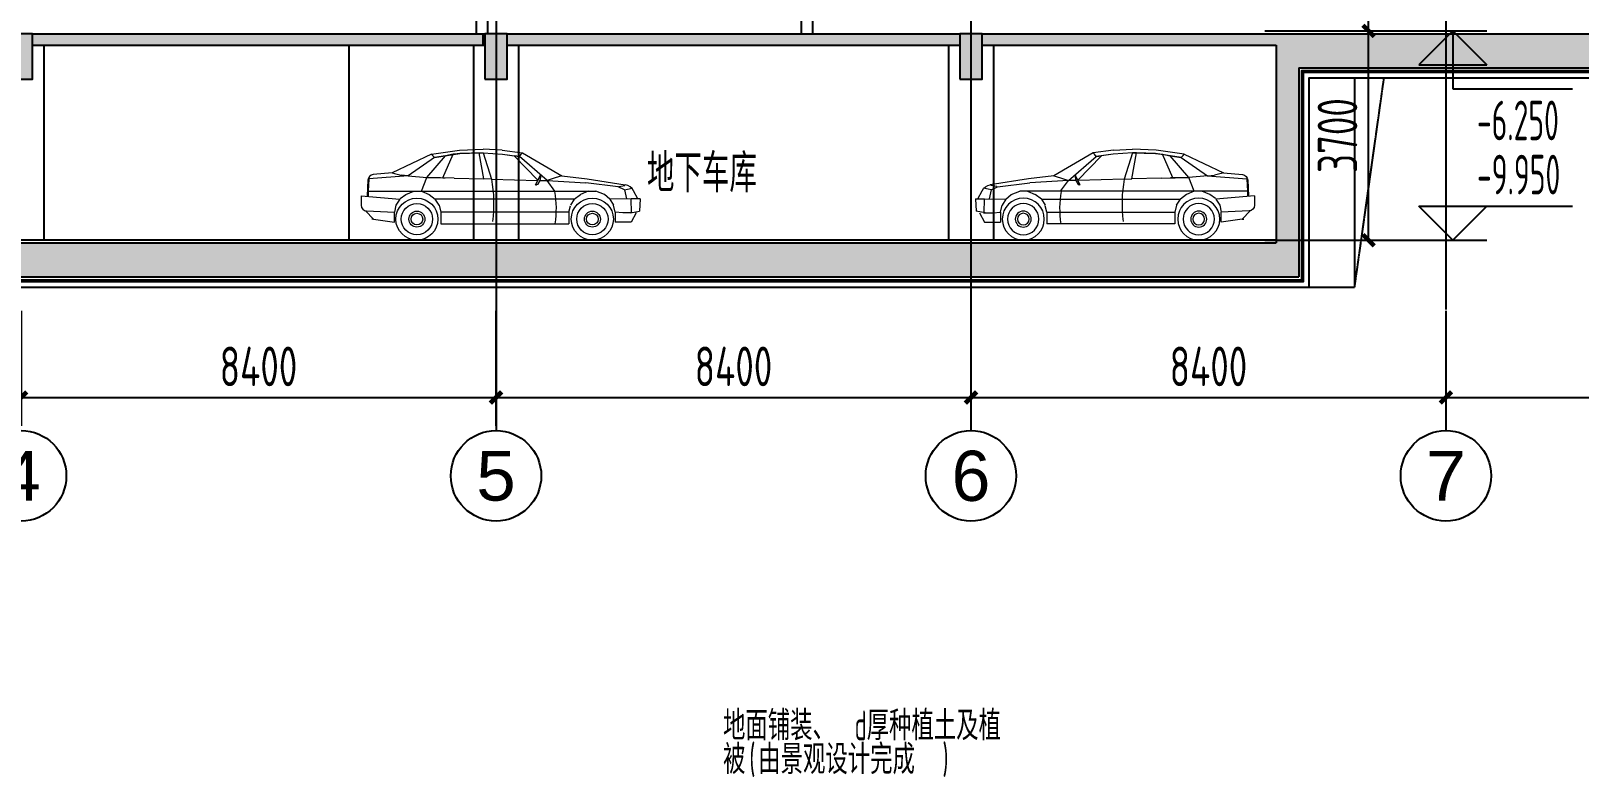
# Model space of a CAD drawing. Extents: x 33318 to 174393, y -247680 to 18171.
# Drawn here: x 66182 to 93560, y -15896 to -2701 of the extents above; entities that cross this region are included whole.
import ezdxf
from ezdxf.enums import TextEntityAlignment as Align

# ---------------------------------------------------------------- set-up
doc = ezdxf.new("R2010")
doc.units = 0
doc.header["$LTSCALE"] = 10
doc.header["$MEASUREMENT"] = 0
doc.linetypes.add('DASH', pattern=[0.35, 0.25, -0.1])
doc.linetypes.add('DOTE', pattern=[2.42, 2, -0.2, 0.02, -0.2])
for name, color, linetype in [('01-标注_尺寸', 124, 'Continuous'), ('01-标注_标高', 200, 'Continuous'), ('01-标注_轴线坐标', 132, 'Continuous'), ('02-TEXT_房间', 7, 'Continuous'), ('02-TEXT_标注', 130, 'Continuous'), ('02-TEXT_轴号', 7, 'Continuous'), ('05-填充_天正', 26, 'Continuous'), ('A-SUR_保温', 222, 'Continuous'), ('A-SUR_看线', 231, 'Continuous'), ('A_AXIS-轴线', 36, 'DOTE'), ('A_STR-砌块墙', 121, 'Continuous'), ('A_STR-砼墙', 51, 'Continuous'), ('A_STR-砼柱', 51, 'Continuous'), ('AXIS_TEXT', 7, 'Continuous')]:
    doc.layers.add(name, color=color, linetype=linetype)
doc.layers.add('PUB_HATCH', color=8, linetype='Continuous', lineweight=0)
doc.styles.add('_TCH_AXIS', font='FZXiHei-I-Z08S.ttf')
doc.styles.add('_TCH_DIM', font='ROS1', dxfattribs={"width": 0.8, "bigfont": 'JD'})
doc.styles.add('_TCH_DIM_T3', font='ROS1', dxfattribs={"width": 0.8, "bigfont": 'JD'})
doc.styles.add('COMPLEX', font='COMPLEX')
doc.styles.get("Standard").update_dxf_attribs({"font": 'gbenor.shx', "bigfont": 'gbcbig.shx'})
doc.dimstyles.new('_TCH_ARCH&&200', dxfattribs={"dimtxt": 700, "dimasz": 200, "dimexe": 500, "dimexo": 600, "dimgap": 200, "dimtad": 1, "dimdec": 0, "dimzin": 0, "dimdsep": 46, "dimtxsty": '_TCH_DIM_T3', "dimblk": 'ARCHTICK', "dimcen": 0.09, "dimazin": 2, "dimtfac": 1, "dimtdec": 0, "dimtix": 1, "dimtmove": 2, "dimatfit": 3, "dimfxl": 0, "dimtolj": 1, "dimtzin": 0, "dimarcsym": 0})

# ---------------------------------------------------------------- blocks, each defined once
blk = doc.blocks.new('_AXISO')
blk.add_circle((0, 0), 0.5)
at = {"layer": 'AXIS_TEXT', "style": 'COMPLEX', "width": 1.041667}
blk.add_attdef('A', text='', height=0.56, dxfattribs=at).set_placement((-0.25, -0.28), (0.25, -0.28), align=Align.FIT)
blk = doc.blocks.new('_FZH')
blk.add_lwpolyline([(-0.5, -0.5), (0.5, -0.5), (0.5, 0.5), (-0.5, 0.5)], close=True)
at = {"layer": 'PUB_HATCH'}
blk.add_solid([(-0.5, -0.5), (0.5, -0.5), (-0.5, 0.5), (0.5, 0.5)], dxfattribs=at)
blk = doc.blocks.new('_ArchTick')
at = {"color": 0, "linetype": 'ByBlock', "const_width": 0.4}
blk.add_lwpolyline([(-0.5, -0.5), (0.5, 0.5)], dxfattribs=at)
blk = doc.blocks.new('*D141')
at = {"layer": '01-标注_尺寸', "color": 0, "lineweight": -2, "transparency": 16777216}
for p, q in [((66006, -7651), (66006, -9684)), ((74406, -7651), (74406, -9684)), ((66006, -9184), (74406, -9184))]:
    blk.add_line(p, q, dxfattribs=at)
at = {"layer": 'Defpoints', "color": 0, "transparency": 16777216}
for p in [(66006, -7051), (74406, -7051), (74406, -9184)]:
    blk.add_point(p, dxfattribs=at)
at = {"layer": '01-标注_尺寸', "color": 0, "lineweight": -2, "transparency": 16777216, "xscale": 200, "yscale": 200, "zscale": 200, "rotation": 180}
blk.add_blockref('_ArchTick', (66006, -9184), dxfattribs=at)
at = {"layer": '01-标注_尺寸', "color": 0, "lineweight": -2, "transparency": 16777216, "xscale": 200, "yscale": 200, "zscale": 200}
blk.add_blockref('_ArchTick', (74406, -9184), dxfattribs=at)
at = {"layer": '01-标注_尺寸', "color": 0, "transparency": 16777216, "insert": (70206, -8634), "char_height": 700, "attachment_point": 5, "style": '_TCH_DIM_T3'}
blk.add_mtext('\\A1;8400', dxfattribs=at)
blk = doc.blocks.new('*D142')
at = {"layer": '01-标注_尺寸', "color": 0, "lineweight": -2, "transparency": 16777216}
for p, q in [((74406, -7651), (74406, -9684)), ((82806, -7651), (82806, -9684)), ((74406, -9184), (82806, -9184))]:
    blk.add_line(p, q, dxfattribs=at)
at = {"layer": 'Defpoints', "color": 0, "transparency": 16777216}
for p in [(74406, -7051), (82806, -7051), (82806, -9184)]:
    blk.add_point(p, dxfattribs=at)
at = {"layer": '01-标注_尺寸', "color": 0, "lineweight": -2, "transparency": 16777216, "xscale": 200, "yscale": 200, "zscale": 200, "rotation": 180}
blk.add_blockref('_ArchTick', (74406, -9184), dxfattribs=at)
at = {"layer": '01-标注_尺寸', "color": 0, "lineweight": -2, "transparency": 16777216, "xscale": 200, "yscale": 200, "zscale": 200}
blk.add_blockref('_ArchTick', (82806, -9184), dxfattribs=at)
at = {"layer": '01-标注_尺寸', "color": 0, "transparency": 16777216, "insert": (78606, -8634), "char_height": 700, "attachment_point": 5, "style": '_TCH_DIM_T3'}
blk.add_mtext('\\A1;8400', dxfattribs=at)
blk = doc.blocks.new('*D143')
at = {"layer": '01-标注_尺寸', "color": 0, "lineweight": -2, "transparency": 16777216}
for p, q in [((82806, -7651), (82806, -9684)), ((91206, -7651), (91206, -9684)), ((82806, -9184), (91206, -9184))]:
    blk.add_line(p, q, dxfattribs=at)
at = {"layer": 'Defpoints', "color": 0, "transparency": 16777216}
for p in [(82806, -7051), (91206, -7051), (91206, -9184)]:
    blk.add_point(p, dxfattribs=at)
at = {"layer": '01-标注_尺寸', "color": 0, "lineweight": -2, "transparency": 16777216, "xscale": 200, "yscale": 200, "zscale": 200, "rotation": 180}
blk.add_blockref('_ArchTick', (82806, -9184), dxfattribs=at)
at = {"layer": '01-标注_尺寸', "color": 0, "lineweight": -2, "transparency": 16777216, "xscale": 200, "yscale": 200, "zscale": 200}
blk.add_blockref('_ArchTick', (91206, -9184), dxfattribs=at)
at = {"layer": '01-标注_尺寸', "color": 0, "transparency": 16777216, "insert": (87006, -8634), "char_height": 700, "attachment_point": 5, "style": '_TCH_DIM_T3'}
blk.add_mtext('\\A1;8400', dxfattribs=at)
blk = doc.blocks.new('*D144')
at = {"layer": '01-标注_尺寸', "color": 0, "lineweight": -2, "transparency": 16777216}
for p, q in [((91206, -7651), (91206, -9684)), ((99606, -7651), (99606, -9684)), ((91206, -9184), (99606, -9184))]:
    blk.add_line(p, q, dxfattribs=at)
at = {"layer": 'Defpoints', "color": 0, "transparency": 16777216}
for p in [(91206, -7051), (99606, -7051), (99606, -9184)]:
    blk.add_point(p, dxfattribs=at)
at = {"layer": '01-标注_尺寸', "color": 0, "lineweight": -2, "transparency": 16777216, "xscale": 200, "yscale": 200, "zscale": 200, "rotation": 180}
blk.add_blockref('_ArchTick', (91206, -9184), dxfattribs=at)
at = {"layer": '01-标注_尺寸', "color": 0, "lineweight": -2, "transparency": 16777216, "xscale": 200, "yscale": 200, "zscale": 200}
blk.add_blockref('_ArchTick', (99606, -9184), dxfattribs=at)
at = {"layer": '01-标注_尺寸', "color": 0, "transparency": 16777216, "insert": (95406, -8634), "char_height": 700, "attachment_point": 5, "style": '_TCH_DIM_T3'}
blk.add_mtext('\\A1;8400', dxfattribs=at)
blk = doc.blocks.new('*D151')
at = {"layer": '01-标注_尺寸', "color": 0, "lineweight": -2, "transparency": 16777216}
for p, q in [((88003, -2701), (90338, -2701)), ((89838, -6401), (89838, -2701)), ((88003, -6401), (90338, -6401))]:
    blk.add_line(p, q, dxfattribs=at)
at = {"layer": 'Defpoints', "color": 0, "transparency": 16777216}
for p in [(87403, -2701), (89838, -2701), (87403, -6401)]:
    blk.add_point(p, dxfattribs=at)
at = {"layer": '01-标注_尺寸', "color": 0, "lineweight": -2, "transparency": 16777216, "xscale": 200, "yscale": 200, "zscale": 200}
for p, rotation in [((89838, -2701), 90), ((89838, -6401), 270)]:
    blk.add_blockref('_ArchTick', p, dxfattribs=dict(at, rotation=rotation))
at = {"layer": '01-标注_尺寸', "color": 0, "transparency": 16777216, "insert": (89288, -4551), "char_height": 700, "attachment_point": 5, "rotation": 90, "style": '_TCH_DIM_T3'}
blk.add_mtext('\\A1;3700', dxfattribs=at)
blk = doc.blocks.new('*D152')
at = {"layer": '01-标注_尺寸', "color": 0, "lineweight": -2, "transparency": 16777216}
for p, q in [((88003, 1699), (90338, 1699)), ((89838, -2701), (89838, 1699)), ((88003, -2701), (90338, -2701))]:
    blk.add_line(p, q, dxfattribs=at)
at = {"layer": 'Defpoints', "color": 0, "transparency": 16777216}
for p in [(87403, 1699), (89838, 1699), (87403, -2701)]:
    blk.add_point(p, dxfattribs=at)
at = {"layer": '01-标注_尺寸', "color": 0, "lineweight": -2, "transparency": 16777216, "xscale": 200, "yscale": 200, "zscale": 200}
for p, rotation in [((89838, 1699), 90), ((89838, -2701), 270)]:
    blk.add_blockref('_ArchTick', p, dxfattribs=dict(at, rotation=rotation))
at = {"layer": '01-标注_尺寸', "color": 0, "transparency": 16777216, "insert": (89288, -501), "char_height": 700, "attachment_point": 5, "rotation": 90, "style": '_TCH_DIM_T3'}
blk.add_mtext('\\A1;4400', dxfattribs=at)
blk = doc.blocks.new('$elev$00000063')
at = {"layer": 'PUB_HATCH'}
for p, q in [((-1095, 1524), (-1792, 1196)), ((-1041, 1469), (-1505, 1142)), ((-1177, 1114), (-849, 1497)), ((-1095, 1524), (-596, 1598)), ((-1041, 1469), (-1095, 1524)), ((-1081, 1510), (-1068, 1497)), ((-1068, 1497), (-1041, 1469)), ((-1041, 1469), (-590, 1538)), ((-849, 1497), (-1041, 1469)), ((-891, 1109), (-713, 1524)), ((-713, 1524), (-849, 1497)), ((-685, 1524), (-713, 1524)), ((-590, 1538), (-685, 1524)), ((-596, 1598), (-183, 1613)), ((-180, 1551), (-590, 1538)), ((-590, 1538), (-249, 1551)), ((-249, 1551), (-180, 1551)), ((-166, 1087), (-249, 1551)), ((154, 1598), (-183, 1613)), ((-180, 1551), (161, 1524)), ((-180, 1551), (-33, 1085)), ((154, 1598), (516, 1551)), ((161, 1524), (462, 1483)), ((161, 1524), (366, 1497)), ((462, 1483), (366, 1497)), ((784, 1064), (366, 1497)), ((462, 1483), (489, 1524)), ((953, 1059), (462, 1483)), ((489, 1524), (516, 1551)), ((516, 1551), (1212, 1142)), ((-1505, 1142), (-2202, 1087)), ((-1792, 1196), (-2128, 1164)), ((-1792, 1196), (-1750, 1182)), ((-1750, 1182), (-1628, 1155)), ((-1505, 1142), (-1628, 1155)), ((-1505, 1142), (-1177, 1114)), ((-1273, 869), (-1177, 1114)), ((-1177, 1114), (-891, 1109)), ((-693, 1103), (-1177, 1114)), ((-891, 1109), (-853, 1107)), ((-693, 1103), (-166, 1087)), ((779, 1053), (834, 1158)), ((819, 1120), (789, 1059)), ((834, 1158), (819, 1120)), ((835, 1120), (822, 1059)), ((834, 1158), (835, 1120)), ((1076, 1101), (953, 1059)), ((1172, 1128), (1076, 1101)), ((1212, 1142), (1172, 1128)), ((1212, 1142), (1661, 1087)), ((-2218, 1068), (-2229, 786)), ((-2202, 1087), (-2215, 869)), ((-2215, 869), (-2215, 786)), ((-2215, 869), (1814, 869)), ((-1546, 814), (-1409, 869)), ((-1273, 869), (-1136, 814)), ((-33, 1085), (-166, 1087)), ((-33, 1085), (782, 1060)), ((746, 983), (779, 1053)), ((746, 983), (751, 987)), ((746, 983), (762, 983)), ((751, 987), (789, 1059)), ((783, 987), (762, 983)), ((822, 1059), (783, 987)), ((822, 1059), (953, 1059)), ((1090, 869), (953, 1059)), ((953, 1059), (1636, 1019)), ((1677, 869), (1541, 814)), ((2210, 950), (1636, 1019)), ((1661, 1087), (2334, 982)), ((1964, 814), (1814, 869)), ((2319, 896), (2210, 950)), ((2219, 951), (2327, 973)), ((2319, 896), (2373, 909)), ((2319, 896), (2352, 738)), ((2373, 909), (2456, 923)), ((2556, 735), (2480, 878)), ((-2338, 786), (-2338, 622)), ((-2338, 786), (-1655, 732)), ((-1723, 623), (-1750, 500)), ((-1655, 732), (-1723, 623)), ((-1650, 741), (-1546, 814)), ((-1136, 814), (-1027, 732)), ((-958, 623), (-1027, 732)), ((1431, 732), (-1027, 732)), ((-958, 623), (-931, 500)), ((1337, 499), (1362, 610)), ((1431, 732), (1363, 623)), ((1431, 732), (1541, 814)), ((2060, 732), (1964, 814)), ((2436, 738), (2060, 732)), ((2060, 732), (2127, 623)), ((2155, 500), (2127, 623)), ((2596, 735), (2436, 738)), ((2441, 488), (2436, 738)), ((2596, 735), (2587, 520)), ((-2262, 524), (-2119, 377)), ((-2242, 522), (-1750, 500)), ((-2119, 377), (-2147, 377)), ((-2119, 377), (-1750, 322)), ((-1750, 322), (-1750, 500)), ((-931, 500), (-931, 295)), ((1335, 500), (-931, 500)), ((-931, 295), (1335, 295)), ((1335, 500), (1335, 295)), ((2155, 500), (2155, 322)), ((2291, 486), (2155, 500)), ((2437, 322), (2155, 322)), ((2456, 486), (2291, 486)), ((2428, 486), (2587, 520)), ((2523, 488), (2437, 322))]:
    blk.add_line(p, q, dxfattribs=at)
for points in [[(-33, 1085, -0.073246), (-13, 336)], [(1079, 868, -0.088107), (1087, 295)]]:
    blk.add_lwpolyline(points, format="xyb", dxfattribs=at)
for centre, radius in [((-1352, 377), 372), ((-1352, 377), 277), ((1751, 377), 372), ((1751, 377), 277), ((-1352, 377), 141), ((-1352, 377), 104), ((1751, 377), 141), ((1751, 377), 104)]:
    blk.add_circle(centre, radius, dxfattribs=at)
for centre, radius, start, end in [((-2118, 1064), 100, 95.5094, 177.8582), ((2303, 784), 200, 27.974, 81.1208), ((-2238, 622), 100, 180, 267.3569)]:
    blk.add_arc(centre, radius, start, end, dxfattribs=at)
at = {"layer": 'PUB_HATCH', "width": 0.8, "flags": 9}
for tag in ['XSIZE', 'YSIZE']:
    blk.add_attdef(tag, (0, 0), '', height=0.5, dxfattribs=at)

msp = doc.modelspace()

# ---------------------------------------------------------------- hatches: boundary and pattern name
at = {"layer": '05-填充_天正'}
for points in [[(66207.3, -2750.8), (66207.3, -2950.8), (74156.3, -2950.8), (74156.3, -2750.8)], [(74206.3, -2950.8), (74206.3, -2750.8), (74156.3, -2750.8), (74156.3, -2950.8)], [(74606.3, -2750.8), (74606.3, -2950.8), (79906, -2950.8), (79906, -2750.8)], [(82606.3, -2950.8), (82606.3, -2750.8), (79906, -2750.8), (79906, -2950.8)], [(83006.3, -2750.8), (83006.3, -2950.8), (88206, -2950.8), (88339.3, -3017.5), (88206, -2750.8)], [(88339.3, -3017.5), (88606, -3350.8), (108935.7, -3350.8), (108935.7, -2750.8), (88206, -2750.8)], [(88339.3, -3017.5), (88206, -2950.8), (88206, -6450.8), (88606, -7050.8), (88606, -3350.8)], [(51406.3, -6450.8), (51406.3, -7050.8), (88606, -7050.8), (88206, -6450.8)]]:
    msp.add_hatch(color=256, dxfattribs=at).paths.add_polyline_path(points)

# ---------------------------------------------------------------- linework, layer by layer
at = {"layer": '01-标注_标高'}
for p, q in [((89271, -2700.8), (91929.1, -2700.8)), ((91329.1, -2700.8), (90729.1, -3300.8)), ((91329.1, -2700.8), (91929.1, -3300.8)), ((91329.1, -2700.8), (91329.1, -3723.5)), ((90729.1, -3300.8), (91929.1, -3300.8)), ((91329.1, -3723.5), (93442.2, -3723.5)), ((91329.1, -6400.8), (90729.1, -5800.8)), ((90729.1, -5800.8), (93442.2, -5800.8)), ((91329.1, -6400.8), (91929.1, -5800.8)), ((89271, -6400.8), (91929.1, -6400.8))]:
    msp.add_line(p, q, dxfattribs=at)
at = {"layer": '01-标注_轴线坐标'}
for p, q in [((74406.3, -7768.7), (74406.3, -9768.7)), ((82806.3, -7768.7), (82806.3, -9768.7)), ((91206.3, -7768.7), (91206.3, -9768.7))]:
    msp.add_line(p, q, dxfattribs=at)
at = {"layer": 'A-SUR_保温'}
for points in [[(36666.5, -3400.8), (38456.3, -3400.8), (38456.3, -7100.8), (88656, -7100.8), (88656, -3400.8), (108935.7, -3400.8)], [(36666.5, -3410.8), (38446.3, -3410.8), (38446.3, -7110.8), (88666, -7110.8), (88666, -3410.8), (108935.7, -3410.8)], [(36666.5, -3430.8), (38426.3, -3430.8), (38426.3, -7130.8), (88686, -7130.8), (88686, -3430.8), (108935.7, -3430.8)], [(36666.5, -3530.8), (38326.3, -3530.8), (38326.3, -7230.8), (88786, -7230.8), (88786, -3530.8), (108935.7, -3530.8)]]:
    msp.add_lwpolyline(points, dxfattribs=at)
at = {"layer": 'A-SUR_保温', "linetype": 'DASH'}
for points in [[(89586, -3530.8), (89586, -7230.8)], [(90106, -3530.8), (89586, -7230.8)], [(88786, -7230.8), (89586, -7230.8)]]:
    msp.add_lwpolyline(points, dxfattribs=at)
at = {"layer": 'A-SUR_看线'}
for p, q in [((66407.3, -2950.8), (66407.3, -6400.8)), ((71806.3, -2950.8), (71806.3, -6400.8)), ((74006.3, -2950.8), (74006.3, -6400.8)), ((74806.3, -2950.8), (74806.3, -6400.8)), ((82406.3, -2950.8), (82406.3, -6400.8)), ((83206.3, -2950.8), (83206.3, -6400.8)), ((88206, -6400.8), (38906.3, -6400.8))]:
    msp.add_line(p, q, dxfattribs=at)
at = {"layer": 'A_AXIS-轴线'}
for p, q in [((74406.3, 13089.2), (74406.3, -7768.7)), ((82806.3, 13089.2), (82806.3, -7768.7)), ((91206.3, 3667.4), (91206.3, -7624.3))]:
    msp.add_line(p, q, dxfattribs=at)
at = {"layer": 'A_STR-砌块墙'}
for p, q in [((79806, 3329.2), (79806, -2750.8)), ((80006, 3329.2), (80006, -2750.8)), ((74056.3, 2649.2), (74056.3, -2750.8)), ((74256.3, 2649.2), (74256.3, -2750.8))]:
    msp.add_line(p, q, dxfattribs=at)
at = {"layer": 'A_STR-砼墙'}
for p, q in [((66207.3, -2750.8), (74156.3, -2750.8)), ((66207.3, -2950.8), (74156.3, -2950.8)), ((74156.3, -2750.8), (74206.3, -2750.8)), ((74156.3, -2950.8), (74206.3, -2950.8)), ((74606.3, -2750.8), (79906, -2750.8)), ((74606.3, -2950.8), (79906, -2950.8)), ((79906, -2750.8), (82606.3, -2750.8)), ((79906, -2950.8), (82606.3, -2950.8)), ((83006.3, -2750.8), (88206, -2750.8)), ((83006.3, -2950.8), (88206, -2950.8)), ((88206, -2750.8), (108935.7, -2750.8)), ((88206, -2950.8), (88206, -6450.8)), ((88606, -3350.8), (88606, -7050.8)), ((88606, -3350.8), (108935.7, -3350.8)), ((51406.3, -6450.8), (88206, -6450.8)), ((51406.3, -7050.8), (88606, -7050.8))]:
    msp.add_line(p, q, dxfattribs=at)

# ---------------------------------------------------------------- block references
at = {"layer": '01-标注_轴线坐标'}
ref = msp.add_blockref('_AXISO', (66007.3, -10568.7), dxfattribs=dict(at, xscale=1600, yscale=1600, zscale=1600))
ref.add_attrib('A', '4', dxfattribs={"layer": '02-TEXT_轴号', "height": 873.6, "style": '_TCH_AXIS', "width": 1.045198}).set_placement((65656.9, -11005.5), (66357.7, -11005.5), align=Align.FIT)
ref = msp.add_blockref('_AXISO', (74406.3, -10568.7), dxfattribs=dict(at, xscale=1600, yscale=1600, zscale=1600))
ref.add_attrib('A', '5', dxfattribs={"layer": '02-TEXT_轴号', "height": 877.4, "style": '_TCH_AXIS', "width": 1.03352}).set_placement((74058.3, -11007.5), (74754.3, -11007.5), align=Align.FIT)
ref = msp.add_blockref('_AXISO', (82806.3, -10568.7), dxfattribs=dict(at, xscale=1600, yscale=1600, zscale=1600))
ref.add_attrib('A', '6', dxfattribs={"layer": '02-TEXT_轴号', "height": 886.7, "style": '_TCH_AXIS', "width": 1.005435}).set_placement((82464.2, -11012.1), (83148.4, -11012.1), align=Align.FIT)
ref = msp.add_blockref('_AXISO', (91206.3, -10568.7), dxfattribs=dict(at, xscale=1600, yscale=1600, zscale=1600))
ref.add_attrib('A', '7', dxfattribs={"layer": '02-TEXT_轴号', "height": 873.6, "style": '_TCH_AXIS', "width": 1.045198}).set_placement((90855.9, -11005.5), (91556.7, -11005.5), align=Align.FIT)
at = {"layer": 'A_STR-砼柱', "xscale": 400, "yscale": 800, "zscale": 800, "rotation": 4.168816632087861e-12}
msp.add_blockref('_FZH', (66007.3, -3150.8), dxfattribs=at)
at = {"layer": 'A_STR-砼柱', "xscale": 400, "yscale": 800, "zscale": 800}
for p in [(74406.3, -3150.8), (82806.3, -3150.8)]:
    msp.add_blockref('_FZH', p, dxfattribs=at)
at = {"layer": 'PUB_HATCH'}
msp.add_blockref('$elev$00000063', (74359.3, -6405.6), dxfattribs=at)
at = {"layer": 'PUB_HATCH', "yscale": -1, "rotation": 179.9999999999999}
msp.add_blockref('$elev$00000063', (85482.4, -6405.6), dxfattribs=at)

# ---------------------------------------------------------------- texts
at = {"layer": '02-TEXT_房间'}
msp.add_text('地下车库', height=675.18, dxfattribs=at).set_placement((77075.7, -5552.8))
at = {"layer": '02-TEXT_标注', "style": '_TCH_DIM'}
for s, height, width, p in [('-6.250', 700, 0.64, (91754.5, -4633.5)), ('-9.950', 700, 0.64, (91754.5, -5590.8)), ('地面铺装、', 520.93, 0.8, (78421.3, -15245.9)), ('d', 525, 0.64, (80749.2, -15245.9)), ('厚种植土及植', 520.93, 0.8, (80962, -15245.9)), ('被', 520.9, 0.8, (78421.3, -15844.4)), ('(', 525, 0.64, (78886.9, -15844.4)), ('由景观设计完成', 520.93, 0.8, (79043.7, -15844.4)), (')', 525, 0.64, (82302.7, -15844.4))]:
    msp.add_text(s, height=height, dxfattribs=dict(at, width=width)).set_placement(p)

# ---------------------------------------------------------------- dimensions: what is measured, and where the dimension line sits
at = {"layer": '01-标注_尺寸'}
for p1, p2, distance, picture, middle in [((87403.3, -2700.8), (87403.3, 1699.2), -2435, '*D152', (89288.3, -500.8)), ((87403.3, -6400.8), (87403.3, -2700.8), -2435, '*D151', (89288.3, -4550.8)), ((66006.3, -7050.8), (74406.3, -7050.8), -2133.1, '*D141', (70206.3, -8633.9)), ((74406.3, -7050.8), (82806.3, -7050.8), -2133.1, '*D142', (78606.3, -8633.9)), ((82806.3, -7050.8), (91206.3, -7050.8), -2133.1, '*D143', (87006.3, -8633.9)), ((91206.3, -7050.8), (99606.3, -7050.8), -2133.1, '*D144', (95406.3, -8633.9))]:
    dim = msp.add_aligned_dim(p1=p1, p2=p2, distance=distance, dimstyle='_TCH_ARCH&&200', dxfattribs=at)
    dim.commit()
    dim.dimension.update_dxf_attribs({"geometry": picture, "text_midpoint": middle})

doc.saveas('drawing.dxf')
